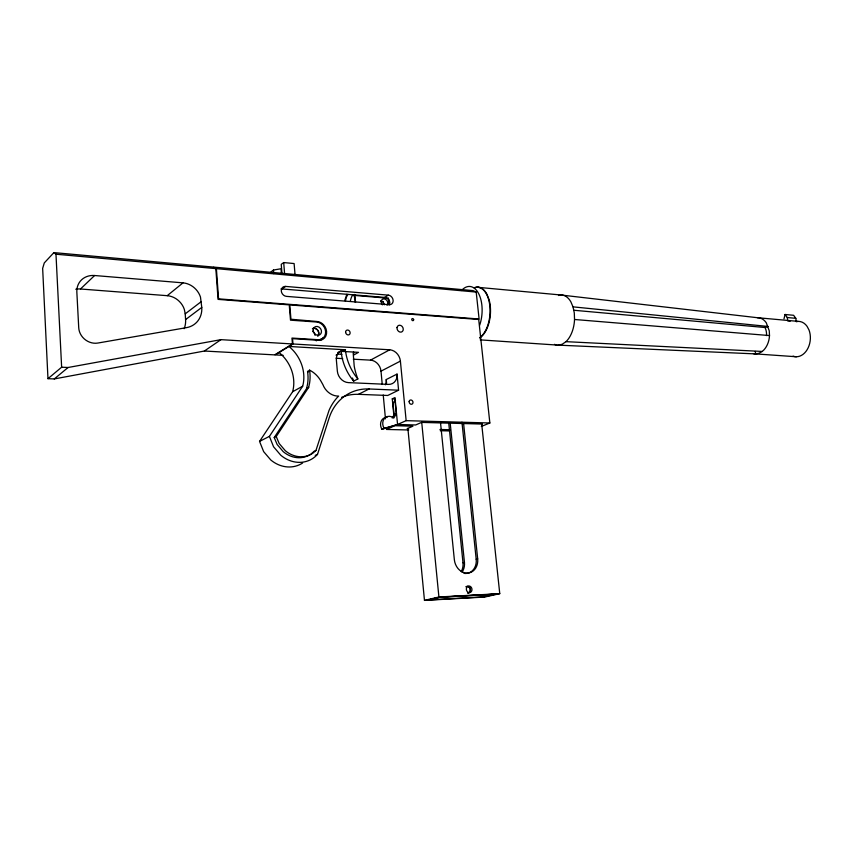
<?xml version="1.0" encoding="UTF-8"?>
<svg xmlns="http://www.w3.org/2000/svg" width="853" height="853" viewBox="0 0 853 853"><rect width="100%" height="100%" fill="white"/><g stroke="black" fill="none" stroke-linecap="round" stroke-linejoin="round"><path stroke-width="1.28" d="M274.218 437.546L276.233 436.533L308.679 387.347L309.618 382.933A40.997 35.698 56.1 0 0 309.66 370.724L309.543 370.127L307.613 371.887A40.891 35.634 56 0 1 307.57 384.063L306.632 388.478L274.218 437.546L277.172 444.53L283.26 451.685A25.921 22.807 61.5 0 0 310.428 454.372M344.719 300.576L346.862 294.264M783.982 318.83L785.069 314.49L793.61 315.29L795.817 318.318L796.329 321.72L798.024 321.368A17.753 12.966 -83.3 0 1 807.055 326.315L808.996 329.962A17.753 12.966 -83.3 0 1 807.141 349.709A17.753 12.966 -83.3 0 1 793.045 356.159M315.226 455.395L317.519 454.35L329.077 418.141A52.417 44.782 65.6 0 1 369.093 388.968L398.586 390.205L397.04 374.083L386.238 379.542A11.014 9.244 62 0 1 385.46 384.788M276.233 436.533L279.198 443.539L285.297 450.704A25.985 22.839 61.5 0 0 313.36 452.815L315.941 450.469L329.045 410.368A57.108 48.728 65.6 0 1 336.988 397.797L338.694 396.08A16.292 13.904 60.2 0 1 322.892 384.607L320.504 380.363A24.854 21.56 59.1 0 0 310.641 370.692L309.543 370.127M389.363 304.606C391.069 301.344 387.955 297.59 384.586 297.409L281.01 288.868M392.199 418.034L394.075 414.825L392.902 402.477L395.078 401.443L396.261 413.822L393.745 418.109L393.009 417.501A8.349 7.059 65.2 0 0 384.351 418.546A8.349 7.059 65.2 0 0 384.117 428.345L381.952 429.326A8.327 7.048 65.2 0 1 381.195 421.19A8.327 7.048 65.2 0 1 387.113 417.309M302.623 462.998A30.228 26.742 61.3 0 1 270.785 459.98L263.652 451.632L259.547 441.396L269.409 436.384L302.687 386.196A36.157 31.508 56 0 0 288.954 346.457L345.497 349.783A11.366 9.607 59.7 0 0 336.381 360.158L337.351 371.151A11.377 9.639 60.3 0 0 348.419 382.624L388.414 384.394A11.153 9.308 62.2 0 0 397.04 374.083M259.547 441.396L292.622 391.751L302.687 386.196M53.899 252.605L44.292 262.916L42.65 268.386L47.971 378.679L54.272 378.935L204.368 351.031L274.677 354.88L292.451 343.951L291.971 338.065L318.105 339.707A9.266 7.837 56.7 0 0 325.579 331.401A9.266 7.837 56.7 0 0 316.602 322.018L290.5 320.174L289.252 304.873L218.059 299.382L215.83 268.61L213.282 267.064L53.899 252.605L55.978 254.215L215.83 268.61M75.789 289.231A19.097 16.793 37.4 0 1 80.481 288.996L94.608 275.519L183 282.855A18.617 16.122 46.4 0 1 200.466 297.015L201.766 307.411A23.5 20.419 46.2 0 1 186.476 327.648L97.86 343.045A15.578 13.819 38.7 0 1 78.732 327.787L76.845 292.121A19.576 17.103 38.7 0 1 94.608 275.519M311.27 453.775L312.998 452.218M47.971 378.679L61.64 367.206L68.08 367.494L220.959 339.654L292.451 343.951M54.272 378.935L68.08 367.494M80.481 288.996L167.22 295.682L183 282.855M184.131 328.693A22.935 20.088 45.2 0 0 185.591 319.587L185.208 313.851L201.361 301.536M185.591 319.587L201.766 307.411M271.105 271.755L273.472 270.038L281 268.759L281.394 273.568M295.021 274.463L294.114 263.556L283.697 262.564L281.234 264.355L281.927 272.853M282.194 288.826L285.648 286.416L388.339 295.149A5.011 4.084 58.8 0 1 393.116 300.267A5.011 4.084 58.8 0 1 389.256 304.681L286.459 296.375A5.278 4.446 53.3 0 1 281.298 291.001A5.278 4.446 53.3 0 1 285.648 286.416M477.019 287.237L560.41 294.946A25.163 14.896 -85.2 0 1 570.806 301.717L573.013 306.856L574.293 312.923L574.538 319.491A25.163 14.896 -85.2 0 1 565.987 341.658L562.234 344.239L558.32 345.145L480.218 339.878M204.368 351.031L220.959 339.654M393.851 415.486L392.273 398.863L394.992 397.562L397.562 424.495L406.145 420.657L400.398 361.107A11.196 9.298 61.6 0 0 389.714 349.794L292.984 343.983L275.199 354.912L283.143 355.349M384.586 297.409L388.339 295.149M316.218 340.837L318.105 339.707M558.47 295.501L560.41 294.946L757.315 317.7A18.158 12.827 -83.7 0 1 766.25 322.743L769.267 330.847L769.502 335.57A18.158 12.827 -83.7 0 1 762.23 351.447L759.021 353.281L755.651 353.91L558.32 345.145M336.071 355.136L337.959 354.07L341.914 354.294M337.735 352.588A11.324 9.586 59.6 0 1 342.618 351.425L345.497 349.783M306.632 388.478L308.679 387.347M353.291 359.198L370.501 360.137L389.714 349.794M341.157 351.468A46.531 38.705 60.9 0 0 353.632 381.142L357.844 378.935A58.303 48.194 62.3 0 1 354.208 366.15L353.206 353.249M382.24 384.415L381.003 371.162L400.398 361.107M341.595 397.359A51.745 44.463 65.5 0 1 358.473 394.331L369.093 388.968M398.586 390.205L387.731 395.472L358.473 394.331M313.851 451.429L315.941 450.469M394.075 414.825L396.261 413.822M407.158 428.696L412.916 426.18L394.822 425.711L386.462 429.454L408.758 429.976M481.305 426.447L489.857 422.992L478.714 319.48L289.775 304.916L290.948 319.235L317.06 321.496A9.841 8.327 56.7 0 1 326.603 331.476A9.841 8.327 56.7 0 1 318.67 340.294L292.547 338.662L292.984 343.983M384.117 428.345L397.285 424.613L381.952 429.326M461.196 571.585A13.712 11.494 75.7 0 0 462.998 562.777L464.448 562.383L450.139 422.523M463.968 573.355A13.904 11.579 75.6 0 0 476.198 559.248L477.68 558.854L463.531 422.907M407.883 428.355L424.474 600.395L438.911 596.983L499.762 593.667L481.7 424.09M429.048 599.83L440.041 597.239L495.209 594.232M483.843 596.791L495.966 594.136L439.849 597.196L428.291 599.926L484.003 596.833M499.762 593.667L484.792 597.036L424.474 600.395M395.461 400.217L394.683 400.462L395.472 400.686M440.244 430.722L449.424 430.936M439.956 429.486L450.448 429.741M482.446 424.058L421.553 422.395L415.678 424.965L397.562 424.495M406.145 420.657L489.857 422.992M392.273 398.863L394.854 398.959M565.987 341.658L762.23 351.447M336.082 358.249L342.703 358.612M342.618 351.425L358.505 352.342L353.792 354.965L353.494 351.745M753.434 353.643A18.158 12.827 -83.7 0 0 755.651 353.91L796.371 356.757M354.56 294.392L354.912 295.458L388.36 298.251L389.394 304.596M574.538 319.491L769.502 335.57M216.395 268.663L476.198 292.067L479.098 319.011L218.571 298.849L216.395 268.663L213.836 267.106L473.031 290.606L476.198 292.067M757.315 317.7L798.024 321.368M790.219 321.165L787.777 320.952L787.266 317.54L785.069 314.49M573.824 310.257L765.397 327.552L768.158 326.464L573.013 306.856M787.266 317.54L795.817 318.318M380.758 301.205L383.36 301.749M307.496 371.29L308.594 371.855M269.409 436.384L273.557 446.759L280.765 455.225A30.633 26.955 61.5 0 0 317.519 454.35M185.208 313.851L184.344 309.436A18.169 15.866 45.4 0 0 167.22 295.682M755.289 351.415L755.651 353.91M461.953 422.182L476.198 559.248M448.742 423.12L462.998 562.777M440.564 423.163L454.35 559.717A13.925 11.59 75.5 0 0 467.433 573.099A13.925 11.59 75.5 0 0 477.68 558.854M421.702 422.171L438.911 596.983M388.36 298.251L388.989 304.798M386.238 379.542L386.58 383.221M383.232 395.014L385.471 418.855M354.912 295.458L355.552 302.431M283.697 262.564L284.582 273.525M273.472 270.038L273.76 273.642M55.978 254.215L61.64 367.206M764.597 326.592A14.074 9.937 -83.7 0 1 766.548 335.624M557.03 345.06A25.163 14.896 -85.2 0 1 554.514 344.335M474.513 287.824A26.208 14.234 -85.6 0 1 486.935 294.21L489.046 299.542A26.208 14.234 -85.6 0 1 479.589 338.033M370.501 360.137A10.95 9.191 61.4 0 1 381.003 371.162M312.401 328.81A4.617 3.913 56.6 0 1 317.817 330.303A4.617 3.913 56.6 0 1 317.966 336.071M312.699 331.444A4.596 3.902 56.5 0 1 315.066 335.368M279.08 352.524A35.677 31.252 55.6 0 1 292.622 391.751M322.743 337.927A9.809 8.306 56.6 0 1 321.528 339.782M461.484 290.51A26.315 14.16 -85.6 0 1 478.64 293.603A26.315 14.16 -85.6 0 1 479.599 325.409M474.076 287.781A26.208 14.234 -85.6 0 1 489.771 305.342A26.208 14.234 -85.6 0 1 480.058 337.383M353.952 295.618A10.556 4.958 -86.1 0 1 355.157 302.079M345.444 300.949A10.556 4.958 -86.1 0 1 347.992 294.413M380.694 300.981A3.753 3.071 58.7 0 1 384.276 304.809M350.327 301.344A10.535 4.979 -86.1 0 1 352.875 294.818M382.421 304.83A3.764 3.081 58.7 0 1 381.941 299.766A3.764 3.081 58.7 0 1 386.548 300.128A3.764 3.081 58.7 0 1 387.038 305.203M353.632 381.142A58.015 48.067 62.3 0 1 352.492 378.018M357.844 378.935A46.766 38.801 61 0 1 345.668 352.012M466.324 586.565A3.359 2.794 77.5 0 1 470.11 589.167A3.359 2.794 77.5 0 1 467.721 593.07M465.973 586.864A3.359 2.794 77.5 0 1 466.623 586.491M467.337 586.342A3.359 2.794 77.5 0 1 470.472 589.53A3.359 2.794 77.5 0 1 468.009 593.006M464.448 562.383A13.733 11.505 75.7 0 1 462.059 572.107M313.104 328.245A4.617 3.913 56.6 0 1 317.902 330.612A4.617 3.913 56.6 0 1 317.7 335.879M320.877 339.185A9.234 7.826 56.6 0 1 319.289 340.475M413.641 319.683L413.566 320.206A1.098 0.896 60.6 0 1 411.935 320.078L411.754 319.544A1.098 0.896 60.6 0 1 412.596 318.564A1.098 0.896 60.6 0 1 413.641 319.683M397.04 327.595A3.604 2.954 60.5 0 0 401.262 332.084A3.604 2.954 60.5 0 0 402.094 326.4A3.604 2.954 60.5 0 0 397.04 327.595M345.614 332.329A2.57 2.154 58.4 0 0 349.197 334.675A2.57 2.154 58.4 0 0 348.813 330.431A2.57 2.154 58.4 0 0 345.614 332.329M409.163 401.496A2.228 1.855 64.6 0 0 411.775 404.226A2.228 1.855 64.6 0 0 412.276 400.643A2.228 1.855 64.6 0 0 409.163 401.496M466.559 587.781A3.359 2.794 77.5 0 0 469.502 592.654A3.359 2.794 77.5 0 0 471.421 587.525A3.359 2.794 77.5 0 0 466.559 587.781M313.211 330.58A4.638 3.924 56.7 0 0 319.747 334.813A4.638 3.924 56.7 0 0 319.075 327.157A4.638 3.924 56.7 0 0 313.211 330.58"/></g></svg>
